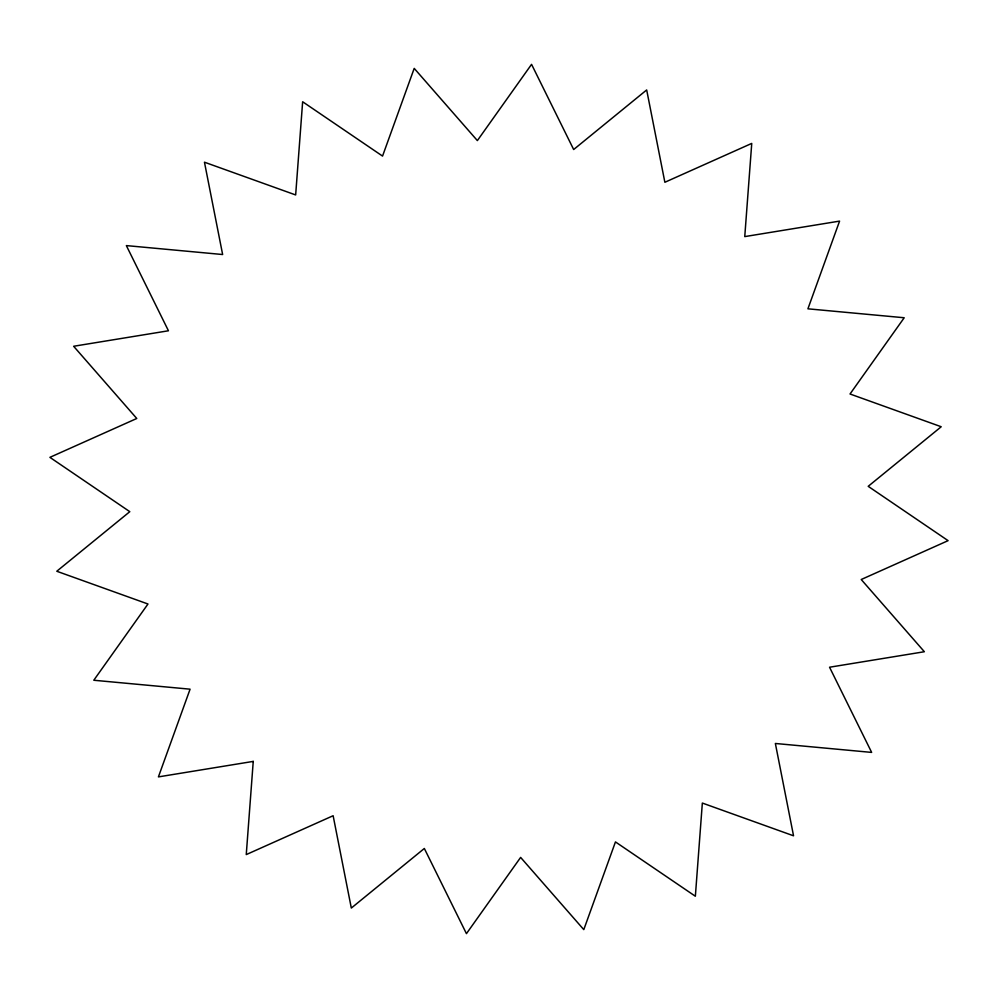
<?xml version="1.0" encoding="UTF-8"?>
<svg xmlns="http://www.w3.org/2000/svg" width="998" height="998" viewBox="0 0 998 998"><rect width="100%" height="100%" fill="white"/><g stroke="black" fill="none" stroke-linecap="round" stroke-linejoin="round"><path stroke-width="1.5" d="M253.243 761.399L246.257 854.587L333.132 815.728L351.321 908.055L424.337 848.475L466.44 933.654L520.632 857.407L583.793 929.625L615.454 841.913L695.356 896.241L702.343 803.053L793.547 835.8L775.359 743.473L871.653 752.405L829.55 667.225L924.373 651.731L861.224 579.514L948.1 540.654L868.198 486.325L941.226 426.745L850.022 393.998L904.213 317.751L807.918 308.819L839.58 221.107L744.758 236.601L751.744 143.413L664.868 182.272L646.679 89.945L573.663 149.525L531.56 64.346L477.368 140.593L414.207 68.375L382.546 156.087L302.644 101.759L295.658 194.947L204.453 162.2L222.641 254.527L126.347 245.595L168.45 330.775L73.627 346.269L136.776 418.486L49.9 457.346L129.802 511.675L56.774 571.255L147.978 604.002L93.787 680.249L190.082 689.181L158.42 776.893L253.243 761.399"/></g></svg>
